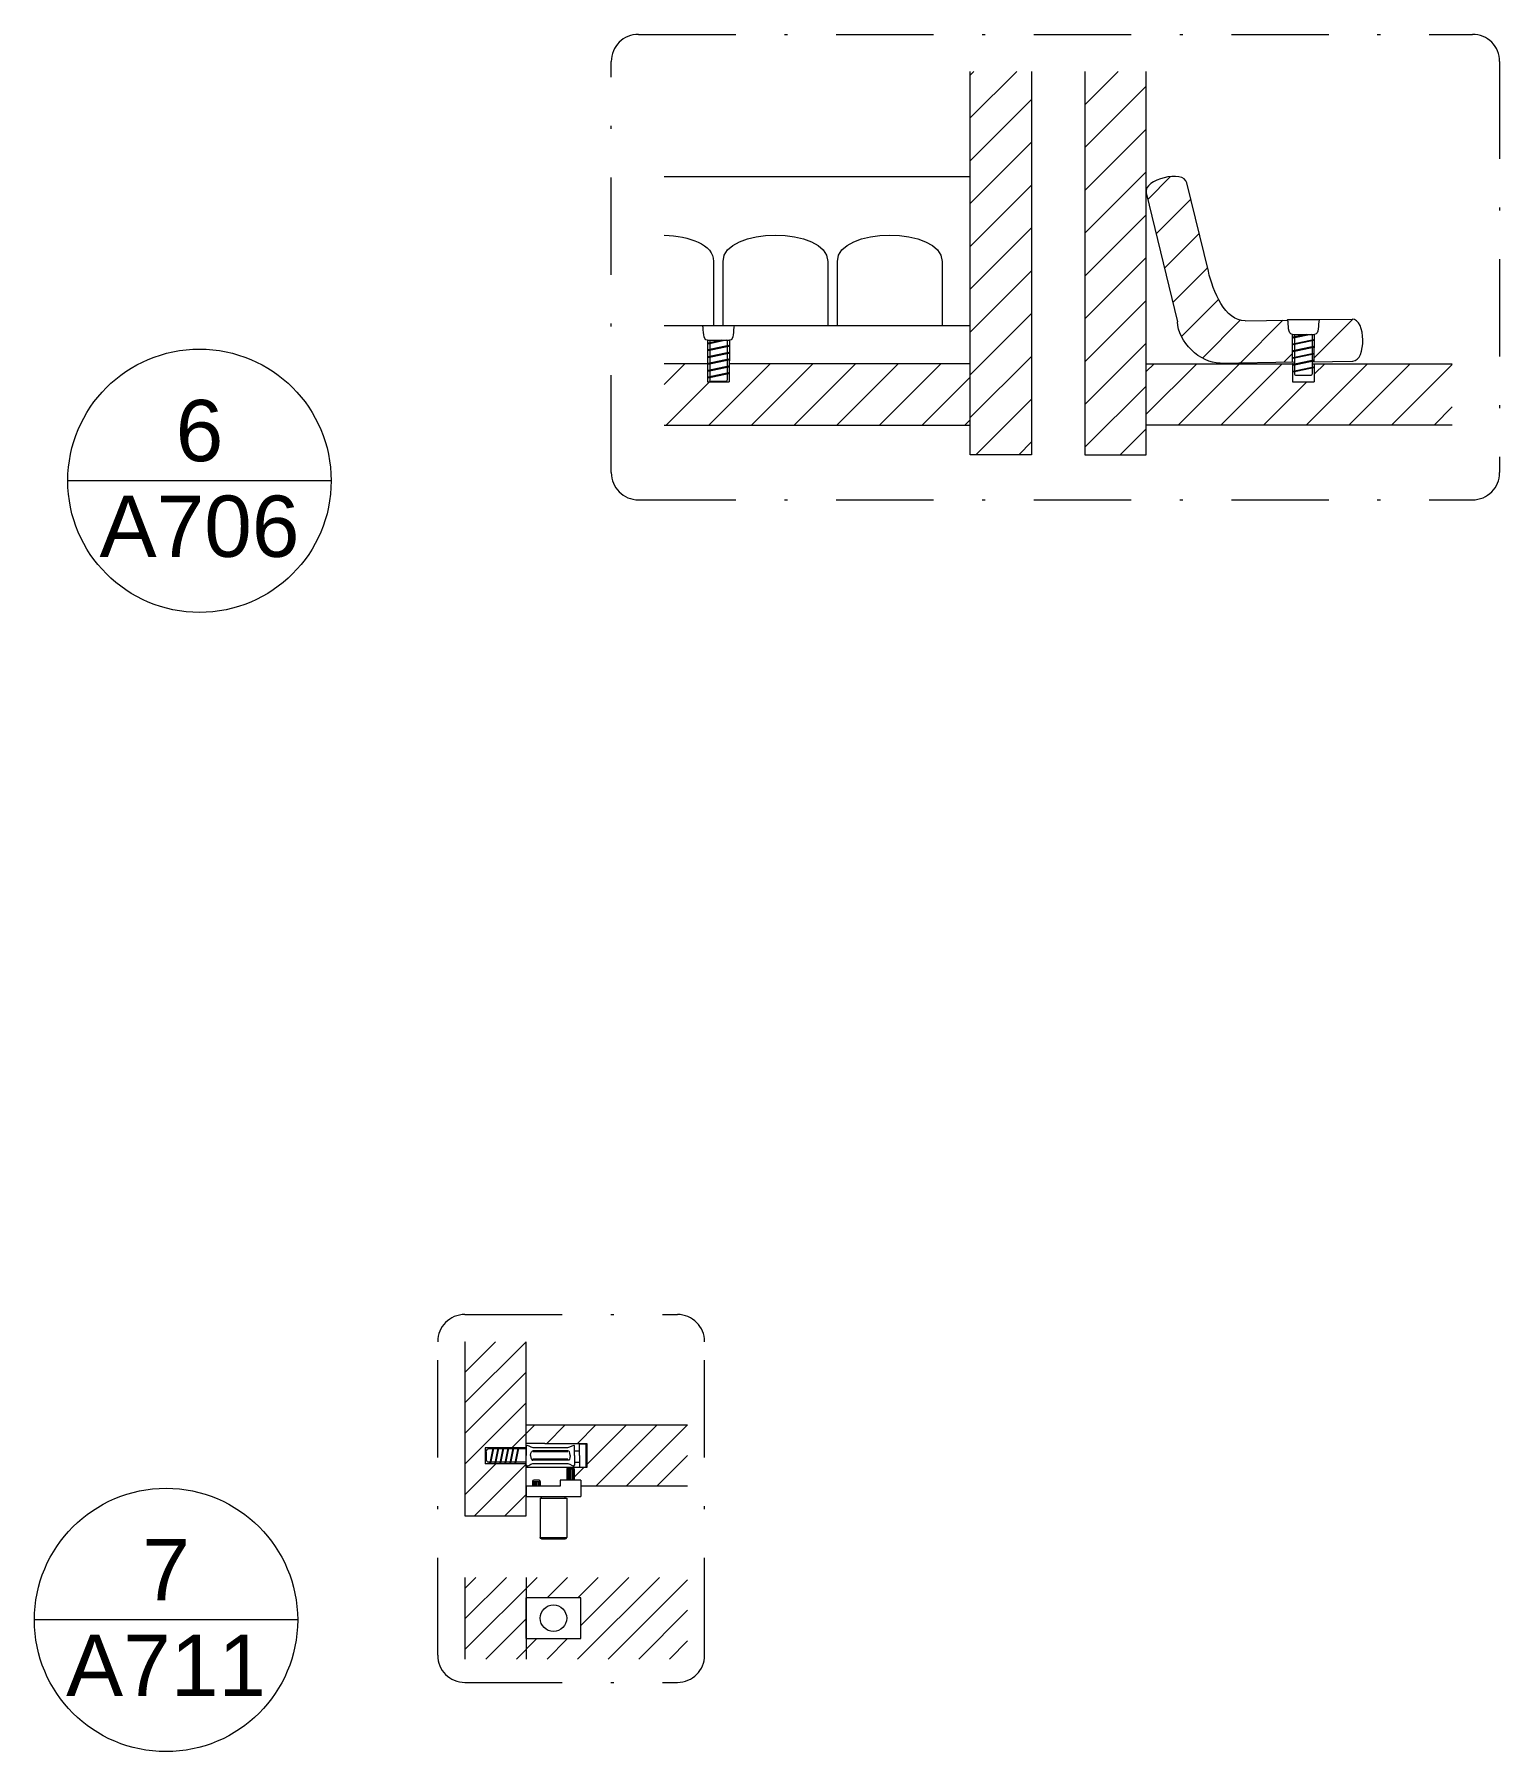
# Model space of a CAD drawing. Header units: millimetres. Extents: x 1505 to 3782, y 1569 to 3456.
# Drawn here: x 1505.3 to 1553.1, y 1568.9 to 1625 of the extents above; entities that cross this region are included whole.
import ezdxf
from ezdxf.enums import TextEntityAlignment as Align

# ---------------------------------------------------------------- set-up
doc = ezdxf.new("R2010")
doc.units = ezdxf.units.MM
doc.linetypes.add('TRATTOPUNTO2', pattern=[12.7, 6.35, -3.175, 0, -3.175])
for name, color, linetype, lineweight in [('A-FURN', 8, 'Continuous', 18), ('G-ANNO-DIM', 3, 'Continuous', 18), ('meccanismi', 4, 'Continuous', 18), ('viti', 2, 'Continuous', 18)]:
    doc.layers.add(name, color=color, linetype=linetype, lineweight=lineweight)
doc.styles.get("Standard").update_dxf_attribs({"font": 'arial.ttf'})

msp = doc.modelspace()

# ---------------------------------------------------------------- hatches: boundary and pattern name
at = {"layer": 'A-FURN'}
h = msp.add_hatch(dxfattribs=at)
h.set_pattern_fill('ANSI31', color=256, scale=0.311116, angle=180)
h.set_pattern_definition([(225, (3458.3318, -1527.5981), (0.6984762, -0.6984762), [])])
h.paths.add_polyline_path([(1535.832, 1623.754), (1537.832, 1623.754), (1537.832, 1611.248), (1535.832, 1611.248)])
h = msp.add_hatch(dxfattribs=at)
h.set_pattern_fill('ANSI31', color=256, scale=0.311116, angle=180)
h.set_pattern_definition([(225, (3454.6634, -1527.5981), (0.6984762, -0.6984762), [])])
h.paths.add_polyline_path([(1541.578, 1623.754), (1539.578, 1623.754), (1539.578, 1611.248), (1541.578, 1611.248)])
h = msp.add_hatch(dxfattribs=at)
h.set_pattern_fill('ANSI31', color=256, scale=0.31)
h.paths.add_polyline_path([(1535.832, 1614.216), (1527.972, 1614.216), (1527.969, 1613.629), (1527.258, 1613.629), (1527.258, 1614.216), (1525.851, 1614.216), (1525.851, 1612.216), (1535.832, 1612.216)])
h.paths.add_polyline_path([(1551.56, 1614.216), (1547.06, 1614.216), (1547.06, 1613.629), (1546.349, 1613.629), (1546.349, 1614.216), (1541.578, 1614.216), (1541.578, 1612.216), (1551.56, 1612.216)])
edge = h.paths.add_edge_path()
edge.add_spline(control_points=[(1546.347, 1615.176), (1546.185, 1615.176), (1546.24, 1615.478), (1546.194, 1615.64)], knot_values=[0, 0, 0, 0, 0.329762, 0.329762, 0.329762, 0.329762], degree=3, periodic=0)
edge.add_line((1546.194, 1615.64), (1544.812, 1615.619))
edge.add_spline(control_points=[(1544.812, 1615.619), (1544.139, 1615.608), (1543.763, 1616.582), (1543.605, 1617.236)], knot_values=[0, 0, 0, 0, 1.77071, 1.77071, 1.77071, 1.77071], degree=3, periodic=0)
edge.add_line((1543.605, 1617.236), (1542.907, 1620.116))
edge.add_spline(control_points=[(1542.907, 1620.116), (1542.809, 1620.524), (1541.672, 1620.283), (1541.578, 1619.896)], knot_values=[0, 0, 0, 0, 1.105833, 1.105833, 1.105833, 1.105833], degree=3, periodic=0)
edge.add_line((1541.578, 1619.896), (1541.578, 1619.794))
edge.add_line((1541.578, 1619.794), (1542.597, 1615.585))
edge.add_spline(control_points=[(1542.597, 1615.585), (1542.607, 1614.94), (1543.341, 1614.228), (1543.986, 1614.238)], knot_values=[0, 0, 0, 0, 1.697056, 1.697056, 1.697056, 1.697056], degree=3, periodic=0)
edge.add_line((1543.986, 1614.238), (1546.349, 1614.274))
edge.add_line((1546.349, 1614.274), (1546.347, 1615.176))
h = msp.add_hatch(dxfattribs=at)
h.set_pattern_fill('ANSI31', color=256)
edge = h.paths.add_edge_path()
edge.add_spline(control_points=[(1548.316, 1614.305), (1548.772, 1614.312), (1548.751, 1615.679), (1548.295, 1615.672)], knot_values=[0, 0, 0, 0, 1.2, 1.2, 1.2, 1.2], degree=3, periodic=0)
edge.add_line((1548.295, 1615.672), (1547.225, 1615.656))
edge.add_spline(control_points=[(1547.224, 1615.652), (1547.172, 1615.493), (1547.234, 1615.176), (1547.067, 1615.176)], knot_values=[0, 0, 0, 0, 0.338172, 0.338172, 0.338172, 0.338172], degree=3, periodic=0)
edge.add_line((1547.067, 1615.176), (1547.06, 1614.285))
edge.add_line((1547.06, 1614.285), (1548.316, 1614.305))
h = msp.add_hatch(dxfattribs=at)
h.set_pattern_fill('ANSI31', color=256, scale=0.222223)
h.set_pattern_definition([(45, (1131.0308, 1197.9188), (-0.4989038, 0.4989038), [])])
h.paths.add_polyline_path([(1521.343, 1574.617), (1519.343, 1574.617), (1519.343, 1571.95), (1521.343, 1571.95)])
h.paths.add_polyline_path([(1526.611, 1574.617), (1521.343, 1574.617), (1521.343, 1573.95), (1523.121, 1573.95), (1523.121, 1572.617), (1521.343, 1572.617), (1521.343, 1571.95), (1526.611, 1571.95)])

# ---------------------------------------------------------------- linework, layer by layer
at = {"layer": 'A-FURN', "color": 6}
for p, q in [((1535.832, 1611.248), (1535.832, 1623.754)), ((1537.832, 1623.754), (1537.832, 1611.248)), ((1539.578, 1623.754), (1539.578, 1611.248)), ((1541.578, 1611.248), (1541.578, 1623.754)), ((1527.258, 1614.985), (1527.258, 1613.629)), ((1527.976, 1614.985), (1527.969, 1613.629)), ((1541.578, 1614.216), (1546.421, 1614.216)), ((1546.993, 1614.216), (1551.56, 1614.216)), ((1525.851, 1612.216), (1535.832, 1612.216)), ((1551.56, 1612.216), (1541.578, 1612.216)), ((1537.832, 1611.248), (1535.832, 1611.248)), ((1539.578, 1611.248), (1541.578, 1611.248))]:
    msp.add_line(p, q, dxfattribs=at)
at = {"layer": 'A-FURN'}
for p, q in [((1527.258, 1614.216), (1525.851, 1614.216)), ((1527.258, 1614.216), (1525.851, 1614.216)), ((1535.832, 1614.216), (1527.972, 1614.216)), ((1535.832, 1614.216), (1527.972, 1614.216)), ((1519.343, 1582.306), (1519.343, 1576.623)), ((1521.343, 1576.623), (1521.343, 1582.306)), ((1521.343, 1579.591), (1526.611, 1579.591)), ((1521.343, 1579.591), (1526.611, 1579.591)), ((1521.954, 1578.987), (1523.32, 1578.987)), ((1523.32, 1578.987), (1523.32, 1578.201)), ((1523.32, 1578.201), (1521.343, 1578.201)), ((1522.454, 1577.591), (1521.343, 1577.591)), ((1526.611, 1577.591), (1523.121, 1577.591)), ((1519.343, 1576.623), (1521.343, 1576.623))]:
    msp.add_line(p, q, dxfattribs=at)
at = {"layer": 'A-FURN', "linetype": 'Continuous'}
for p, q in [((1519.343, 1582.301), (1519.347, 1582.306)), ((1519.343, 1581.304), (1520.345, 1582.306)), ((1519.343, 1580.306), (1521.343, 1582.306)), ((1519.343, 1579.308), (1521.343, 1581.308)), ((1519.343, 1578.31), (1521.343, 1580.31)), ((1520.876, 1578.845), (1521.343, 1579.312)), ((1521.343, 1579.312), (1521.622, 1579.591)), ((1522.015, 1578.987), (1522.62, 1579.591)), ((1523.013, 1578.987), (1523.617, 1579.591)), ((1523.32, 1578.296), (1524.615, 1579.591)), ((1523.613, 1577.591), (1525.613, 1579.591)), ((1524.611, 1577.591), (1526.611, 1579.591)), ((1525.609, 1577.591), (1526.611, 1578.594)), ((1519.343, 1577.312), (1520.347, 1578.316)), ((1519.651, 1576.623), (1521.343, 1578.315)), ((1522.91, 1577.886), (1523.225, 1578.201)), ((1521.774, 1577.748), (1521.792, 1577.766)), ((1526.606, 1577.591), (1526.611, 1577.596)), ((1520.649, 1576.623), (1521.343, 1577.317))]:
    msp.add_line(p, q, dxfattribs=at)
at = {"layer": 'A-FURN'}
for points in [[(1535.832, 1613.47), (1535.832, 1623.754)], [(1546.349, 1614.274), (1546.347, 1615.176)], [(1547.06, 1614.285), (1547.067, 1615.176)], [(1521.343, 1578.845), (1521.343, 1582.306)], [(1521.343, 1578.845), (1520.009, 1578.845), (1520.009, 1578.316)], [(1521.954, 1578.987), (1521.343, 1578.987)], [(1521.343, 1578.316), (1520.009, 1578.316)], [(1519.343, 1574.617), (1519.343, 1571.95)], [(1521.343, 1574.617), (1521.343, 1571.95)]]:
    msp.add_lwpolyline(points, dxfattribs=at)
at = {"layer": 'A-FURN', "color": 6}
for points in [[(1546.371, 1614.216), (1546.349, 1614.216), (1546.349, 1613.629)], [(1547.038, 1614.216), (1547.06, 1614.216), (1547.06, 1613.629)], [(1527.258, 1613.629), (1527.969, 1613.629)], [(1546.349, 1613.629), (1547.06, 1613.629)]]:
    msp.add_lwpolyline(points, dxfattribs=at)
at = {"layer": 'G-ANNO-DIM', "linetype": 'TRATTOPUNTO2', "ltscale": 0.5}
for points in [[(1525.007, 1624.965), (1552.223, 1624.965)], [(1524.118, 1610.665), (1524.118, 1624.076)], [(1553.112, 1624.076), (1553.112, 1610.665)], [(1525.007, 1609.776), (1552.223, 1609.776)], [(1519.343, 1583.195), (1526.277, 1583.195)], [(1518.454, 1572.077), (1518.454, 1582.306)], [(1527.166, 1572.077), (1527.166, 1582.306)], [(1519.343, 1571.188), (1526.277, 1571.188)]]:
    msp.add_lwpolyline(points, dxfattribs=at)
at = {"layer": 'G-ANNO-DIM'}
for points in [[(1514.978, 1610.398), (1506.385, 1610.398)], [(1513.884, 1573.226), (1505.291, 1573.226)]]:
    msp.add_lwpolyline(points, dxfattribs=at)
at = {"layer": 'G-ANNO-DIM', "linetype": 'Continuous'}
for centre in [(1510.681, 1610.398), (1509.588, 1573.226)]:
    msp.add_circle(centre, 4.297, dxfattribs=at)
at = {"layer": 'G-ANNO-DIM', "linetype": 'TRATTOPUNTO2', "ltscale": 0.5}
for centre, start, end in [((1525.007, 1624.076), 90, 180), ((1552.223, 1624.076), 0, 90), ((1525.007, 1610.665), 180, 270), ((1552.223, 1610.665), 270, 0), ((1519.343, 1582.306), 90, 180), ((1526.277, 1582.306), 0, 90), ((1519.343, 1572.077), 180, 270), ((1526.277, 1572.077), 270, 0)]:
    msp.add_arc(centre, 0.889, start, end, dxfattribs=at)
at = {"layer": 'meccanismi'}
for p, q in [((1525.851, 1620.321), (1535.832, 1620.321)), ((1543.605, 1617.236), (1542.907, 1620.116)), ((1541.578, 1619.794), (1542.597, 1615.585)), ((1527.456, 1617.558), (1527.456, 1615.469)), ((1531.184, 1617.558), (1531.184, 1615.469)), ((1534.913, 1617.558), (1534.913, 1615.469)), ((1544.812, 1615.619), (1546.194, 1615.64)), ((1547.225, 1615.656), (1548.295, 1615.672)), ((1525.851, 1615.469), (1535.832, 1615.469)), ((1527.258, 1614.216), (1525.851, 1614.216)), ((1535.832, 1614.216), (1527.972, 1614.216)), ((1543.986, 1614.238), (1546.421, 1614.276)), ((1546.993, 1614.284), (1548.316, 1614.305)), ((1522.665, 1578.153), (1522.91, 1578.153)), ((1522.665, 1578.153), (1522.665, 1577.785)), ((1522.874, 1578.188), (1522.7, 1578.188)), ((1522.7, 1578.188), (1522.7, 1578.188)), ((1522.7, 1578.153), (1522.7, 1577.785)), ((1522.735, 1577.785), (1522.735, 1578.153)), ((1522.77, 1578.153), (1522.77, 1577.785)), ((1522.805, 1577.785), (1522.805, 1578.153)), ((1522.84, 1578.153), (1522.84, 1577.785)), ((1522.875, 1577.785), (1522.875, 1578.153)), ((1522.91, 1578.153), (1522.91, 1577.785)), ((1522.454, 1577.591), (1521.343, 1577.591)), ((1521.553, 1577.748), (1521.799, 1577.748)), ((1521.553, 1577.748), (1521.553, 1577.591)), ((1521.763, 1577.783), (1521.589, 1577.783)), ((1521.589, 1577.783), (1521.589, 1577.783)), ((1521.589, 1577.748), (1521.589, 1577.591)), ((1521.624, 1577.591), (1521.624, 1577.748)), ((1521.659, 1577.748), (1521.659, 1577.591)), ((1521.694, 1577.591), (1521.694, 1577.748)), ((1521.729, 1577.748), (1521.729, 1577.591)), ((1521.764, 1577.591), (1521.764, 1577.748)), ((1521.799, 1577.748), (1521.799, 1577.591)), ((1523.121, 1577.785), (1522.454, 1577.785)), ((1522.454, 1577.785), (1522.454, 1577.591)), ((1523.121, 1577.785), (1523.121, 1577.258)), ((1521.799, 1577.205), (1522.665, 1577.205)), ((1521.799, 1577.205), (1521.799, 1575.916)), ((1521.843, 1577.205), (1521.843, 1577.258)), ((1521.943, 1577.258), (1522.521, 1577.258)), ((1522.62, 1577.205), (1522.62, 1577.258)), ((1521.799, 1575.916), (1522.665, 1575.916)), ((1521.843, 1575.872), (1522.62, 1575.872)), ((1521.343, 1572.617), (1521.343, 1573.95)), ((1523.121, 1573.95), (1521.343, 1573.95)), ((1523.121, 1572.617), (1523.121, 1573.95)), ((1521.343, 1572.617), (1523.121, 1572.617))]:
    msp.add_line(p, q, dxfattribs=at)
for points in [[(1535.832, 1614.216), (1535.832, 1619.813)], [(1527.769, 1615.469), (1527.769, 1617.558)], [(1531.498, 1615.469), (1531.498, 1617.558)], [(1521.343, 1577.591), (1521.343, 1577.258)], [(1523.121, 1577.785), (1522.454, 1577.785)], [(1521.343, 1577.258), (1523.121, 1577.258)], [(1522.665, 1577.205), (1522.665, 1575.916)]]:
    msp.add_lwpolyline(points, dxfattribs=at)
msp.add_circle((1522.232, 1573.284), 0.433, dxfattribs=at)
for points in [[(1542.907, 1620.116), (1542.8, 1620.559), (1541.471, 1620.237), (1541.578, 1619.794)], [(1525.851, 1618.411), (1526.669, 1618.389), (1527.456, 1618.105), (1527.456, 1617.558)], [(1527.769, 1617.558), (1527.769, 1618.697), (1531.184, 1618.697), (1531.184, 1617.558)], [(1531.498, 1617.558), (1531.498, 1618.697), (1534.913, 1618.697), (1534.913, 1617.558)], [(1544.812, 1615.619), (1544.139, 1615.608), (1543.763, 1616.582), (1543.605, 1617.236)], [(1543.986, 1614.238), (1543.341, 1614.228), (1542.607, 1614.94), (1542.597, 1615.585)], [(1548.316, 1614.305), (1548.772, 1614.312), (1548.751, 1615.679), (1548.295, 1615.672)], [(1522.7, 1578.188), (1522.683, 1578.188), (1522.665, 1578.169), (1522.665, 1578.153)], [(1522.91, 1578.153), (1522.91, 1578.17), (1522.891, 1578.188), (1522.874, 1578.188)], [(1521.589, 1577.783), (1521.572, 1577.783), (1521.553, 1577.765), (1521.553, 1577.748)], [(1521.799, 1577.748), (1521.799, 1577.765), (1521.78, 1577.783), (1521.763, 1577.783)], [(1521.843, 1575.872), (1521.822, 1575.872), (1521.799, 1575.895), (1521.799, 1575.916)], [(1522.62, 1575.872), (1522.641, 1575.872), (1522.665, 1575.895), (1522.665, 1575.916)]]:
    msp.add_open_spline(points, degree=3, dxfattribs=at)
at = {"layer": 'viti'}
for p, q in [((1527.257, 1614.985), (1527.976, 1614.985)), ((1527.728, 1614.985), (1527.286, 1614.89)), ((1527.867, 1614.985), (1527.286, 1614.86)), ((1527.331, 1614.985), (1527.331, 1614.899)), ((1527.902, 1614.985), (1527.902, 1614.799)), ((1546.347, 1615.176), (1547.067, 1615.176)), ((1546.819, 1615.176), (1546.376, 1615.081)), ((1546.957, 1615.176), (1546.376, 1615.052)), ((1547.038, 1615), (1546.376, 1614.859)), ((1547.038, 1614.971), (1546.376, 1614.829)), ((1546.421, 1615.176), (1546.421, 1615.091)), ((1546.421, 1615.062), (1546.421, 1614.868)), ((1546.421, 1615.062), (1546.421, 1614.868)), ((1546.993, 1615.176), (1546.993, 1614.991)), ((1546.993, 1614.961), (1546.993, 1614.768)), ((1527.947, 1614.809), (1527.286, 1614.667)), ((1527.947, 1614.779), (1527.286, 1614.637)), ((1527.947, 1614.586), (1527.286, 1614.444)), ((1527.947, 1614.556), (1527.286, 1614.414)), ((1527.331, 1614.87), (1527.331, 1614.676)), ((1527.331, 1614.87), (1527.331, 1614.676)), ((1527.331, 1614.647), (1527.331, 1614.453)), ((1527.331, 1614.647), (1527.331, 1614.453)), ((1527.331, 1614.424), (1527.331, 1614.231)), ((1527.331, 1614.424), (1527.331, 1614.231)), ((1527.902, 1614.769), (1527.902, 1614.576)), ((1527.902, 1614.546), (1527.902, 1614.353)), ((1547.038, 1614.777), (1546.376, 1614.636)), ((1547.038, 1614.748), (1546.376, 1614.606)), ((1547.038, 1614.554), (1546.376, 1614.413)), ((1547.038, 1614.525), (1546.376, 1614.383)), ((1546.421, 1614.839), (1546.421, 1614.645)), ((1546.421, 1614.839), (1546.421, 1614.645)), ((1546.421, 1614.616), (1546.421, 1614.422)), ((1546.421, 1614.616), (1546.421, 1614.422)), ((1546.421, 1614.393), (1546.421, 1614.199)), ((1546.421, 1614.393), (1546.421, 1614.199)), ((1546.993, 1614.738), (1546.993, 1614.545)), ((1546.993, 1614.515), (1546.993, 1614.322)), ((1527.947, 1614.363), (1527.286, 1614.221)), ((1527.947, 1614.333), (1527.286, 1614.191)), ((1527.947, 1614.14), (1527.286, 1613.998)), ((1527.947, 1614.11), (1527.286, 1613.968)), ((1527.947, 1613.917), (1527.286, 1613.775)), ((1527.947, 1613.887), (1527.286, 1613.745)), ((1527.331, 1614.201), (1527.331, 1614.008)), ((1527.331, 1614.201), (1527.331, 1614.008)), ((1527.331, 1613.978), (1527.331, 1613.785)), ((1527.331, 1613.978), (1527.331, 1613.785)), ((1527.902, 1614.323), (1527.902, 1614.13)), ((1527.902, 1614.1), (1527.902, 1613.907)), ((1527.902, 1613.877), (1527.902, 1613.681)), ((1547.038, 1614.332), (1546.376, 1614.19)), ((1547.038, 1614.302), (1546.376, 1614.16)), ((1547.038, 1614.109), (1546.376, 1613.967)), ((1547.038, 1614.079), (1546.376, 1613.937)), ((1546.421, 1614.17), (1546.421, 1613.976)), ((1546.421, 1614.17), (1546.421, 1613.976)), ((1546.421, 1613.947), (1546.421, 1613.873)), ((1546.451, 1613.843), (1546.963, 1613.843)), ((1546.993, 1614.292), (1546.993, 1614.099)), ((1546.993, 1614.069), (1546.993, 1613.873)), ((1527.331, 1613.755), (1527.331, 1613.681)), ((1527.36, 1613.651), (1527.872, 1613.651)), ((1520.037, 1578.7), (1520.037, 1578.591)), ((1520.037, 1578.589), (1520.037, 1578.481)), ((1520.251, 1578.806), (1520.104, 1578.805)), ((1520.257, 1578.829), (1520.152, 1578.341)), ((1520.278, 1578.83), (1520.174, 1578.341)), ((1520.415, 1578.806), (1520.273, 1578.806)), ((1520.42, 1578.828), (1520.315, 1578.339)), ((1520.442, 1578.828), (1520.337, 1578.339)), ((1520.579, 1578.807), (1520.437, 1578.806)), ((1520.583, 1578.828), (1520.478, 1578.339)), ((1520.605, 1578.828), (1520.5, 1578.339)), ((1520.742, 1578.807), (1520.6, 1578.807)), ((1520.747, 1578.829), (1520.642, 1578.341)), ((1520.769, 1578.83), (1520.664, 1578.341)), ((1520.905, 1578.808), (1520.764, 1578.807)), ((1520.91, 1578.829), (1520.805, 1578.34)), ((1520.932, 1578.829), (1520.827, 1578.34)), ((1521.069, 1578.808), (1520.927, 1578.808)), ((1521.073, 1578.829), (1520.968, 1578.341)), ((1521.095, 1578.83), (1520.99, 1578.341)), ((1521.342, 1578.809), (1521.09, 1578.808)), ((1521.56, 1578.856), (1522.703, 1578.856)), ((1522.703, 1578.747), (1521.56, 1578.747)), ((1522.703, 1578.714), (1521.56, 1578.714)), ((1522.921, 1578.747), (1523.084, 1578.747)), ((1523.084, 1578.591), (1523.084, 1578.972)), ((1523.084, 1578.972), (1523.301, 1578.972)), ((1523.084, 1578.591), (1523.084, 1578.211)), ((1523.301, 1578.211), (1523.301, 1578.972)), ((1520.159, 1578.374), (1520.104, 1578.374)), ((1520.323, 1578.374), (1520.181, 1578.374)), ((1520.486, 1578.374), (1520.344, 1578.374)), ((1520.649, 1578.374), (1520.508, 1578.374)), ((1520.812, 1578.374), (1520.671, 1578.374)), ((1520.976, 1578.374), (1520.834, 1578.374)), ((1521.343, 1578.374), (1520.997, 1578.374)), ((1522.703, 1578.468), (1521.56, 1578.468)), ((1522.703, 1578.436), (1521.56, 1578.436)), ((1521.56, 1578.327), (1522.703, 1578.327)), ((1522.921, 1578.374), (1523.084, 1578.374)), ((1523.084, 1578.211), (1523.301, 1578.211))]:
    msp.add_line(p, q, dxfattribs=at)
for points in [[(1546.189, 1615.661), (1547.226, 1615.661)], [(1527.098, 1615.469), (1528.135, 1615.469)], [(1521.343, 1578.91), (1521.343, 1578.591)], [(1521.343, 1578.272), (1521.343, 1578.591)], [(1522.54, 1578.747), (1522.54, 1578.747)], [(1522.921, 1578.591), (1522.921, 1578.91)], [(1522.921, 1578.591), (1522.921, 1578.272)], [(1520.152, 1578.341), (1520.152, 1578.374), (1520.104, 1578.374)], [(1522.54, 1578.436), (1522.54, 1578.436)]]:
    msp.add_lwpolyline(points, dxfattribs=at)
for centre, start, end in [((1546.218, 1615.661), 180, 198.2952), ((1547.196, 1615.661), 341.7048, 0), ((1527.128, 1615.469), 180, 198.2952), ((1528.105, 1615.469), 341.7048, 0), ((1546.451, 1613.873), 180, 270), ((1546.963, 1613.873), 270, 0), ((1527.36, 1613.681), 180, 270), ((1527.872, 1613.681), 270, 0)]:
    msp.add_arc(centre, 0.0296, start, end, dxfattribs=at)
for points in [[(1546.347, 1615.176), (1546.18, 1615.176), (1546.242, 1615.493), (1546.19, 1615.652)], [(1547.224, 1615.652), (1547.172, 1615.493), (1547.234, 1615.176), (1547.067, 1615.176)], [(1527.257, 1614.985), (1527.09, 1614.985), (1527.152, 1615.302), (1527.099, 1615.46)], [(1528.133, 1615.46), (1528.081, 1615.302), (1528.143, 1614.985), (1527.976, 1614.985)], [(1546.376, 1615.052), (1546.367, 1615.05), (1546.367, 1615.079), (1546.376, 1615.081)], [(1547.038, 1614.971), (1547.047, 1614.973), (1547.048, 1615.002), (1547.038, 1615)], [(1527.286, 1614.86), (1527.276, 1614.858), (1527.276, 1614.888), (1527.286, 1614.89)], [(1527.286, 1614.637), (1527.276, 1614.635), (1527.276, 1614.665), (1527.286, 1614.667)], [(1527.286, 1614.414), (1527.276, 1614.412), (1527.276, 1614.442), (1527.286, 1614.444)], [(1527.947, 1614.779), (1527.957, 1614.781), (1527.957, 1614.811), (1527.947, 1614.809)], [(1527.947, 1614.556), (1527.957, 1614.558), (1527.957, 1614.588), (1527.947, 1614.586)], [(1546.376, 1614.829), (1546.367, 1614.827), (1546.367, 1614.856), (1546.376, 1614.859)], [(1546.376, 1614.606), (1546.367, 1614.604), (1546.367, 1614.634), (1546.376, 1614.636)], [(1546.376, 1614.383), (1546.367, 1614.381), (1546.367, 1614.411), (1546.376, 1614.413)], [(1547.038, 1614.748), (1547.047, 1614.75), (1547.048, 1614.779), (1547.038, 1614.777)], [(1547.038, 1614.525), (1547.047, 1614.527), (1547.048, 1614.557), (1547.038, 1614.554)], [(1527.286, 1614.191), (1527.276, 1614.189), (1527.276, 1614.219), (1527.286, 1614.221)], [(1527.286, 1613.968), (1527.276, 1613.966), (1527.276, 1613.996), (1527.286, 1613.998)], [(1527.947, 1614.333), (1527.957, 1614.335), (1527.957, 1614.365), (1527.947, 1614.363)], [(1527.947, 1614.11), (1527.957, 1614.112), (1527.957, 1614.142), (1527.947, 1614.14)], [(1527.947, 1613.887), (1527.957, 1613.889), (1527.957, 1613.919), (1527.947, 1613.917)], [(1546.376, 1614.16), (1546.367, 1614.158), (1546.367, 1614.188), (1546.376, 1614.19)], [(1546.376, 1613.937), (1546.367, 1613.935), (1546.367, 1613.965), (1546.376, 1613.967)], [(1547.038, 1614.302), (1547.047, 1614.304), (1547.048, 1614.334), (1547.038, 1614.332)], [(1547.038, 1614.079), (1547.047, 1614.081), (1547.048, 1614.111), (1547.038, 1614.109)], [(1527.286, 1613.745), (1527.276, 1613.743), (1527.276, 1613.773), (1527.286, 1613.775)], [(1520.037, 1578.7), (1520.037, 1578.742), (1520.063, 1578.805), (1520.104, 1578.805)], [(1520.257, 1578.829), (1520.258, 1578.837), (1520.28, 1578.837), (1520.278, 1578.83)], [(1520.42, 1578.828), (1520.422, 1578.835), (1520.443, 1578.835), (1520.442, 1578.828)], [(1520.583, 1578.828), (1520.585, 1578.835), (1520.607, 1578.835), (1520.605, 1578.828)], [(1520.747, 1578.829), (1520.748, 1578.837), (1520.77, 1578.837), (1520.769, 1578.83)], [(1520.91, 1578.829), (1520.911, 1578.836), (1520.933, 1578.836), (1520.932, 1578.829)], [(1521.073, 1578.829), (1521.075, 1578.837), (1521.096, 1578.837), (1521.095, 1578.83)], [(1521.343, 1578.91), (1521.343, 1578.985), (1521.486, 1578.856), (1521.56, 1578.856)], [(1521.485, 1578.591), (1521.496, 1578.705), (1521.521, 1578.747), (1521.56, 1578.747)], [(1521.485, 1578.591), (1521.496, 1578.478), (1521.521, 1578.436), (1521.56, 1578.436)], [(1522.703, 1578.856), (1522.778, 1578.856), (1522.921, 1578.985), (1522.921, 1578.91)], [(1522.778, 1578.591), (1522.767, 1578.705), (1522.742, 1578.747), (1522.703, 1578.747)], [(1522.778, 1578.591), (1522.767, 1578.478), (1522.742, 1578.436), (1522.703, 1578.436)], [(1520.037, 1578.481), (1520.037, 1578.438), (1520.062, 1578.374), (1520.104, 1578.374)], [(1520.152, 1578.341), (1520.15, 1578.334), (1520.172, 1578.334), (1520.174, 1578.341)], [(1520.315, 1578.339), (1520.314, 1578.332), (1520.335, 1578.332), (1520.337, 1578.339)], [(1520.478, 1578.339), (1520.477, 1578.332), (1520.499, 1578.332), (1520.5, 1578.339)], [(1520.642, 1578.341), (1520.64, 1578.334), (1520.662, 1578.334), (1520.664, 1578.341)], [(1520.805, 1578.34), (1520.804, 1578.333), (1520.825, 1578.333), (1520.827, 1578.34)], [(1520.968, 1578.341), (1520.967, 1578.334), (1520.989, 1578.334), (1520.99, 1578.341)], [(1521.343, 1578.272), (1521.343, 1578.198), (1521.486, 1578.327), (1521.56, 1578.327)], [(1522.703, 1578.327), (1522.778, 1578.327), (1522.921, 1578.198), (1522.921, 1578.272)]]:
    msp.add_open_spline(points, degree=3, dxfattribs=at)

# ---------------------------------------------------------------- texts
at = {"layer": 'G-ANNO-DIM', "linetype": 'Continuous'}
for tag, text, p in [('6', 'A301', (1510.681, 1613.036)), ('A706', 'A704', (1510.681, 1609.915)), ('7', 'A301', (1509.588, 1575.863)), ('A711', 'A704', (1509.588, 1572.742))]:
    msp.add_attdef(tag, text=text, height=2, dxfattribs=at).set_placement(p, align=Align.TOP_CENTER)

doc.saveas('drawing.dxf')
